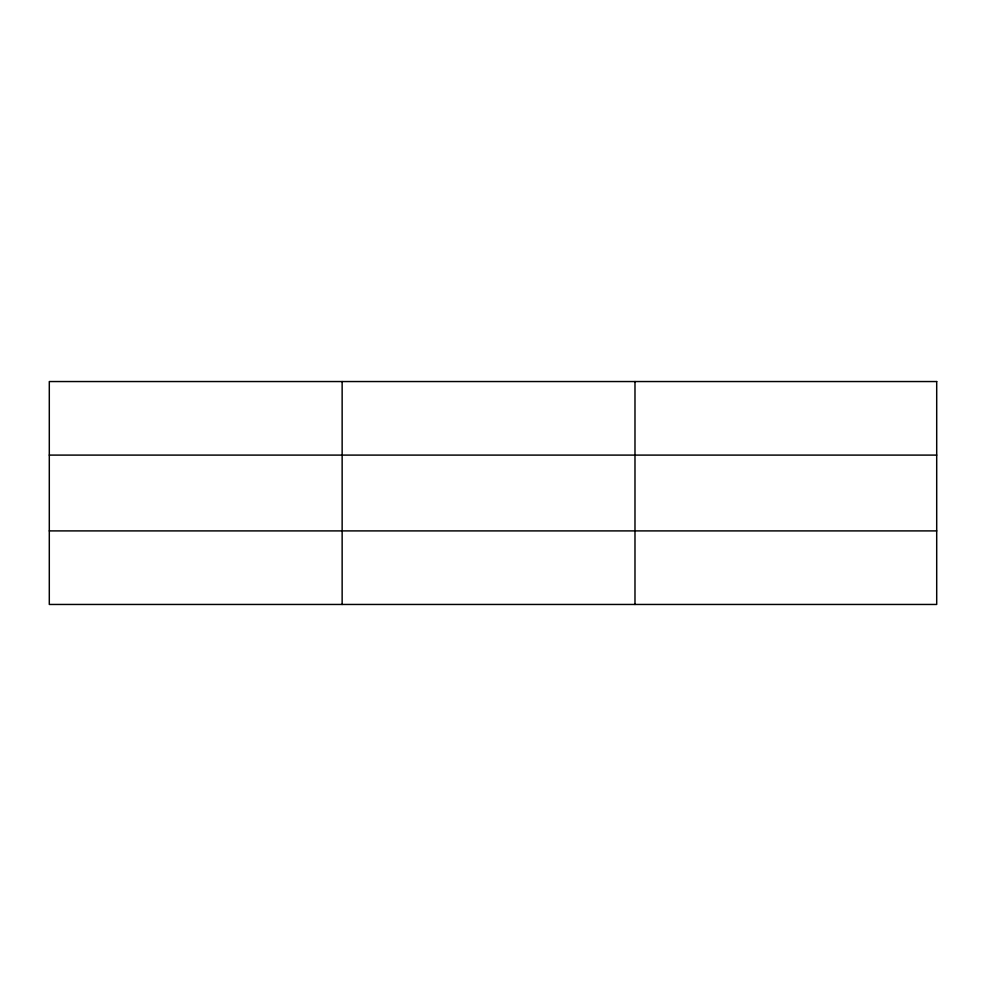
<?xml version="1.0" encoding="UTF-8"?>
<svg xmlns="http://www.w3.org/2000/svg" width="986" height="986" viewBox="0 0 986 986"><rect width="100%" height="100%" fill="white"/><g stroke="black" fill="none" stroke-linecap="round" stroke-linejoin="round"><path stroke-width="1.48" d="M342.142 381.545L342.142 604.455M634.984 381.545L634.984 604.455M49.3 455.101L936.7 455.101M49.3 530.899L936.7 530.899M936.7 381.545L936.7 604.455L49.3 604.455L49.3 381.545L936.7 381.545"/></g></svg>
